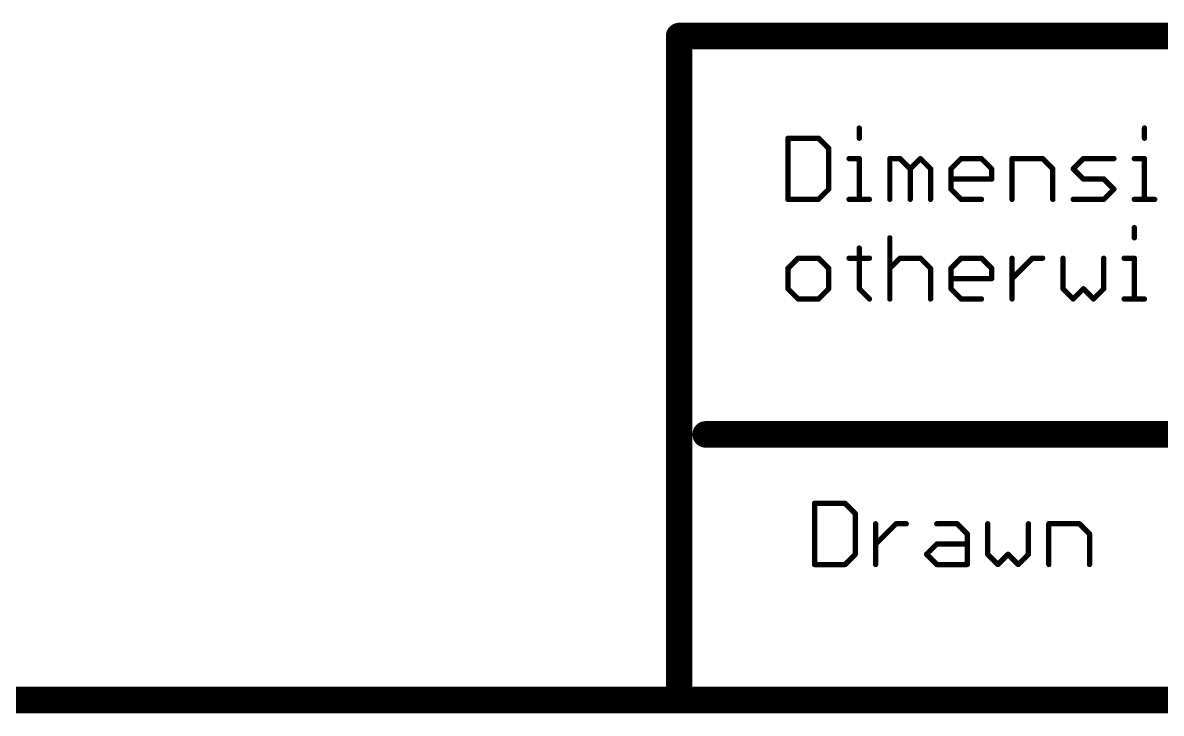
# Model space of a CAD drawing. Extents: x -1.41 to 8.41, y -3.01 to 3.01.
# Drawn here: x 3.506 to 4.363, y -3.01 to -2.49 of the extents above; entities that cross this region are included whole.
import ezdxf

# ---------------------------------------------------------------- set-up
doc = ezdxf.new("R2010")
doc.units = 0
doc.layers.add('52', color=253, linetype='CONTINUOUS')

msp = doc.modelspace()

# ---------------------------------------------------------------- linework, layer by layer
at = {"layer": '52'}
for points, const_width in [([(5.8, -2.5), (4, -2.5)], 0.02), ([(4, -2.5), (4, -3)], 0.02), ([(4.135712, -2.569288), (4.135712, -2.576961)], 0.004), ([(4.350562, -2.569288), (4.350562, -2.576961)], 0.004), ([(4.082, -2.576961), (4.082, -2.623)], 0.004), ([(4.10502, -2.576961), (4.082, -2.576961)], 0.004), ([(4.112693, -2.584634), (4.10502, -2.576961)], 0.004), ([(4.112693, -2.615327), (4.112693, -2.584634)], 0.004), ([(4.128039, -2.592307), (4.135712, -2.592307)], 0.004), ([(4.135712, -2.592307), (4.135712, -2.623)], 0.004), ([(4.158732, -2.623), (4.158732, -2.592307)], 0.004), ([(4.158732, -2.592307), (4.166405, -2.592307)], 0.004), ([(4.166405, -2.592307), (4.174078, -2.59998)], 0.004), ([(4.174078, -2.59998), (4.181752, -2.592307)], 0.004), ([(4.174078, -2.59998), (4.174078, -2.623)], 0.004), ([(4.181752, -2.592307), (4.189425, -2.59998)], 0.004), ([(4.189425, -2.59998), (4.189425, -2.623)], 0.004), ([(4.204771, -2.59998), (4.212444, -2.592307)], 0.004), ([(4.204771, -2.615327), (4.204771, -2.59998)], 0.004), ([(4.212444, -2.592307), (4.227791, -2.592307)], 0.004), ([(4.227791, -2.592307), (4.235464, -2.59998)], 0.004), ([(4.235464, -2.59998), (4.235464, -2.607654)], 0.004), ([(4.250811, -2.623), (4.250811, -2.592307)], 0.004), ([(4.250811, -2.592307), (4.27383, -2.592307)], 0.004), ([(4.27383, -2.592307), (4.281503, -2.59998)], 0.004), ([(4.281503, -2.59998), (4.281503, -2.623)], 0.004), ([(4.29685, -2.59998), (4.304523, -2.592307)], 0.004), ([(4.304523, -2.607654), (4.29685, -2.59998)], 0.004), ([(4.304523, -2.592307), (4.327543, -2.592307)], 0.004), ([(4.342889, -2.592307), (4.350562, -2.592307)], 0.004), ([(4.350562, -2.592307), (4.350562, -2.623)], 0.004), ([(4.235464, -2.607654), (4.204771, -2.607654)], 0.004), ([(4.319869, -2.607654), (4.304523, -2.607654)], 0.004), ([(4.327543, -2.615327), (4.319869, -2.607654)], 0.004), ([(4.10502, -2.623), (4.112693, -2.615327)], 0.004), ([(4.212444, -2.623), (4.204771, -2.615327)], 0.004), ([(4.319869, -2.623), (4.327543, -2.615327)], 0.004), ([(4.082, -2.623), (4.10502, -2.623)], 0.004), ([(4.128039, -2.623), (4.143386, -2.623)], 0.004), ([(4.227791, -2.623), (4.212444, -2.623)], 0.004), ([(4.29685, -2.623), (4.319869, -2.623)], 0.004), ([(4.342889, -2.623), (4.358235, -2.623)], 0.004), ([(4.158732, -2.651961), (4.158732, -2.698)], 0.004), ([(4.342889, -2.644288), (4.342889, -2.651961)], 0.004), ([(4.135712, -2.659634), (4.135712, -2.690327)], 0.004), ([(4.089673, -2.667307), (4.082, -2.67498)], 0.004), ([(4.10502, -2.667307), (4.089673, -2.667307)], 0.004), ([(4.112693, -2.67498), (4.10502, -2.667307)], 0.004), ([(4.128039, -2.667307), (4.143386, -2.667307)], 0.004), ([(4.158732, -2.67498), (4.166405, -2.667307)], 0.004), ([(4.166405, -2.667307), (4.181752, -2.667307)], 0.004), ([(4.181752, -2.667307), (4.189425, -2.67498)], 0.004), ([(4.204771, -2.67498), (4.212444, -2.667307)], 0.004), ([(4.212444, -2.667307), (4.227791, -2.667307)], 0.004), ([(4.227791, -2.667307), (4.235464, -2.67498)], 0.004), ([(4.250811, -2.698), (4.250811, -2.667307)], 0.004), ([(4.250811, -2.682654), (4.266157, -2.667307)], 0.004), ([(4.266157, -2.667307), (4.27383, -2.667307)], 0.004), ([(4.289177, -2.667307), (4.289177, -2.690327)], 0.004), ([(4.319869, -2.690327), (4.319869, -2.667307)], 0.004), ([(4.335216, -2.667307), (4.342889, -2.667307)], 0.004), ([(4.342889, -2.667307), (4.342889, -2.698)], 0.004), ([(4.082, -2.67498), (4.082, -2.690327)], 0.004), ([(4.112693, -2.690327), (4.112693, -2.67498)], 0.004), ([(4.189425, -2.67498), (4.189425, -2.698)], 0.004), ([(4.204771, -2.690327), (4.204771, -2.67498)], 0.004), ([(4.235464, -2.67498), (4.235464, -2.682654)], 0.004), ([(4.235464, -2.682654), (4.204771, -2.682654)], 0.004), ([(4.082, -2.690327), (4.089673, -2.698)], 0.004), ([(4.10502, -2.698), (4.112693, -2.690327)], 0.004), ([(4.135712, -2.690327), (4.143386, -2.698)], 0.004), ([(4.212444, -2.698), (4.204771, -2.690327)], 0.004), ([(4.289177, -2.690327), (4.29685, -2.698)], 0.004), ([(4.29685, -2.698), (4.304523, -2.690327)], 0.004), ([(4.304523, -2.690327), (4.312196, -2.698)], 0.004), ([(4.312196, -2.698), (4.319869, -2.690327)], 0.004), ([(4.089673, -2.698), (4.10502, -2.698)], 0.004), ([(4.227791, -2.698), (4.212444, -2.698)], 0.004), ([(4.335216, -2.698), (4.350562, -2.698)], 0.004), ([(4.02, -2.8), (5.8, -2.8)], 0.02), ([(4.102, -2.851961), (4.102, -2.898)], 0.004), ([(4.12502, -2.851961), (4.102, -2.851961)], 0.004), ([(4.132693, -2.859634), (4.12502, -2.851961)], 0.004), ([(4.132693, -2.890327), (4.132693, -2.859634)], 0.004), ([(4.148039, -2.898), (4.148039, -2.867307)], 0.004), ([(4.148039, -2.882654), (4.163386, -2.867307)], 0.004), ([(4.163386, -2.867307), (4.171059, -2.867307)], 0.004), ([(4.194078, -2.867307), (4.209425, -2.867307)], 0.004), ([(4.209425, -2.867307), (4.217098, -2.87498)], 0.004), ([(4.217098, -2.87498), (4.217098, -2.898)], 0.004), ([(4.232445, -2.867307), (4.232445, -2.890327)], 0.004), ([(4.263137, -2.890327), (4.263137, -2.867307)], 0.004), ([(4.278484, -2.898), (4.278484, -2.867307)], 0.004), ([(4.278484, -2.867307), (4.301503, -2.867307)], 0.004), ([(4.301503, -2.867307), (4.309177, -2.87498)], 0.004), ([(4.309177, -2.87498), (4.309177, -2.898)], 0.004), ([(4.186405, -2.890327), (4.194078, -2.882654)], 0.004), ([(4.194078, -2.882654), (4.217098, -2.882654)], 0.004), ([(4.12502, -2.898), (4.132693, -2.890327)], 0.004), ([(4.194078, -2.898), (4.186405, -2.890327)], 0.004), ([(4.232445, -2.890327), (4.240118, -2.898)], 0.004), ([(4.240118, -2.898), (4.247791, -2.890327)], 0.004), ([(4.247791, -2.890327), (4.255464, -2.898)], 0.004), ([(4.255464, -2.898), (4.263137, -2.890327)], 0.004), ([(4.102, -2.898), (4.12502, -2.898)], 0.004), ([(4.217098, -2.898), (4.194078, -2.898)], 0.004), ([(-1.4, -3), (4, -3)], 0.02), ([(4, -3), (5.8, -3)], 0.02)]:
    msp.add_lwpolyline(points, dxfattribs=dict(at, const_width=const_width))
for points, const_width in [([(4, -2.495, 1), (4, -2.505)], 0.01), ([(4.005, -2.5, 1), (3.995, -2.5)], 0.01), ([(4.136712, -2.569288, 1), (4.134712, -2.569288)], 0.002), ([(4.351562, -2.569288, 1), (4.349562, -2.569288)], 0.002), ([(4.083, -2.576961, 1), (4.081, -2.576961)], 0.002), ([(4.082, -2.575961, 1), (4.082, -2.577961)], 0.002), ([(4.105727, -2.576254, 1), (4.104312, -2.577668)], 0.002), ([(4.10502, -2.577961, 1), (4.10502, -2.575961)], 0.002), ([(4.134712, -2.576961, 1), (4.136712, -2.576961)], 0.002), ([(4.349562, -2.576961, 1), (4.351562, -2.576961)], 0.002), ([(4.113693, -2.584634, 1), (4.111693, -2.584634)], 0.002), ([(4.111986, -2.585341, 1), (4.1134, -2.583927)], 0.002), ([(4.128039, -2.591307, 1), (4.128039, -2.593307)], 0.002), ([(4.136712, -2.592307, 1), (4.134712, -2.592307)], 0.002), ([(4.135712, -2.593307, 1), (4.135712, -2.591307)], 0.002), ([(4.159732, -2.592307, 1), (4.157732, -2.592307)], 0.002), ([(4.158732, -2.591307, 1), (4.158732, -2.593307)], 0.002), ([(4.167112, -2.5916, 1), (4.165698, -2.593014)], 0.002), ([(4.166405, -2.593307, 1), (4.166405, -2.591307)], 0.002), ([(4.175078, -2.59998, 1), (4.173078, -2.59998)], 0.002), ([(4.173371, -2.599273, 1), (4.174785, -2.600688)], 0.002), ([(4.173371, -2.600688, 1), (4.174785, -2.599273)], 0.002), ([(4.182459, -2.5916, 1), (4.181044, -2.593014)], 0.002), ([(4.182459, -2.593014, 1), (4.181044, -2.5916)], 0.002), ([(4.190425, -2.59998, 1), (4.188425, -2.59998)], 0.002), ([(4.188718, -2.600688, 1), (4.190132, -2.599273)], 0.002), ([(4.205771, -2.59998, 1), (4.203771, -2.59998)], 0.002), ([(4.204064, -2.599273, 1), (4.205478, -2.600688)], 0.002), ([(4.212444, -2.591307, 1), (4.212444, -2.593307)], 0.002), ([(4.213152, -2.593014, 1), (4.211737, -2.5916)], 0.002), ([(4.228498, -2.5916, 1), (4.227084, -2.593014)], 0.002), ([(4.227791, -2.593307, 1), (4.227791, -2.591307)], 0.002), ([(4.236464, -2.59998, 1), (4.234464, -2.59998)], 0.002), ([(4.234757, -2.600688, 1), (4.236171, -2.599273)], 0.002), ([(4.251811, -2.592307, 1), (4.249811, -2.592307)], 0.002), ([(4.250811, -2.591307, 1), (4.250811, -2.593307)], 0.002), ([(4.274537, -2.5916, 1), (4.273123, -2.593014)], 0.002), ([(4.27383, -2.593307, 1), (4.27383, -2.591307)], 0.002), ([(4.282503, -2.59998, 1), (4.280503, -2.59998)], 0.002), ([(4.280796, -2.600688, 1), (4.28221, -2.599273)], 0.002), ([(4.297557, -2.599273, 1), (4.296143, -2.600688)], 0.002), ([(4.296143, -2.599273, 1), (4.297557, -2.600688)], 0.002), ([(4.304523, -2.591307, 1), (4.304523, -2.593307)], 0.002), ([(4.30523, -2.593014, 1), (4.303816, -2.5916)], 0.002), ([(4.327543, -2.593307, 1), (4.327543, -2.591307)], 0.002), ([(4.342889, -2.591307, 1), (4.342889, -2.593307)], 0.002), ([(4.351562, -2.592307, 1), (4.349562, -2.592307)], 0.002), ([(4.350562, -2.593307, 1), (4.350562, -2.591307)], 0.002), ([(4.204771, -2.606654, 1), (4.204771, -2.608654)], 0.002), ([(4.234464, -2.607654, 1), (4.236464, -2.607654)], 0.002), ([(4.235464, -2.608654, 1), (4.235464, -2.606654)], 0.002), ([(4.304523, -2.606654, 1), (4.304523, -2.608654)], 0.002), ([(4.303816, -2.608361, 1), (4.30523, -2.606947)], 0.002), ([(4.320576, -2.606947, 1), (4.319162, -2.608361)], 0.002), ([(4.319869, -2.608654, 1), (4.319869, -2.606654)], 0.002), ([(4.111693, -2.615327, 1), (4.113693, -2.615327)], 0.002), ([(4.1134, -2.616034, 1), (4.111986, -2.61462)], 0.002), ([(4.205478, -2.61462, 1), (4.204064, -2.616034)], 0.002), ([(4.203771, -2.615327, 1), (4.205771, -2.615327)], 0.002), ([(4.32825, -2.616034, 1), (4.326835, -2.61462)], 0.002), ([(4.326835, -2.616034, 1), (4.32825, -2.61462)], 0.002), ([(4.082, -2.622, 1), (4.082, -2.624)], 0.002), ([(4.081, -2.623, 1), (4.083, -2.623)], 0.002), ([(4.104312, -2.622293, 1), (4.105727, -2.623707)], 0.002), ([(4.10502, -2.624, 1), (4.10502, -2.622)], 0.002), ([(4.128039, -2.622, 1), (4.128039, -2.624)], 0.002), ([(4.134712, -2.623, 1), (4.136712, -2.623)], 0.002), ([(4.143386, -2.624, 1), (4.143386, -2.622)], 0.002), ([(4.157732, -2.623, 1), (4.159732, -2.623)], 0.002), ([(4.173078, -2.623, 1), (4.175078, -2.623)], 0.002), ([(4.188425, -2.623, 1), (4.190425, -2.623)], 0.002), ([(4.212444, -2.622, 1), (4.212444, -2.624)], 0.002), ([(4.211737, -2.623707, 1), (4.213151, -2.622293)], 0.002), ([(4.227791, -2.624, 1), (4.227791, -2.622)], 0.002), ([(4.249811, -2.623, 1), (4.251811, -2.623)], 0.002), ([(4.280503, -2.623, 1), (4.282503, -2.623)], 0.002), ([(4.29685, -2.622, 1), (4.29685, -2.624)], 0.002), ([(4.319162, -2.622293, 1), (4.320576, -2.623707)], 0.002), ([(4.319869, -2.624, 1), (4.319869, -2.622)], 0.002), ([(4.342889, -2.622, 1), (4.342889, -2.624)], 0.002), ([(4.349562, -2.623, 1), (4.351562, -2.623)], 0.002), ([(4.358235, -2.624, 1), (4.358235, -2.622)], 0.002), ([(4.159732, -2.651961, 1), (4.157732, -2.651961)], 0.002), ([(4.343889, -2.644288, 1), (4.341889, -2.644288)], 0.002), ([(4.136712, -2.659634, 1), (4.134712, -2.659634)], 0.002), ([(4.341889, -2.651961, 1), (4.343889, -2.651961)], 0.002), ([(4.089673, -2.666307, 1), (4.089673, -2.668307)], 0.002), ([(4.09038, -2.668014, 1), (4.088966, -2.6666)], 0.002), ([(4.105727, -2.6666, 1), (4.104312, -2.668014)], 0.002), ([(4.10502, -2.668307, 1), (4.10502, -2.666307)], 0.002), ([(4.128039, -2.666307, 1), (4.128039, -2.668307)], 0.002), ([(4.143386, -2.668307, 1), (4.143386, -2.666307)], 0.002), ([(4.166405, -2.666307, 1), (4.166405, -2.668307)], 0.002), ([(4.167112, -2.668014, 1), (4.165698, -2.6666)], 0.002), ([(4.182459, -2.6666, 1), (4.181044, -2.668014)], 0.002), ([(4.181752, -2.668307, 1), (4.181752, -2.666307)], 0.002), ([(4.212444, -2.666307, 1), (4.212444, -2.668307)], 0.002), ([(4.213152, -2.668014, 1), (4.211737, -2.6666)], 0.002), ([(4.228498, -2.6666, 1), (4.227084, -2.668014)], 0.002), ([(4.227791, -2.668307, 1), (4.227791, -2.666307)], 0.002), ([(4.251811, -2.667307, 1), (4.249811, -2.667307)], 0.002), ([(4.266157, -2.666307, 1), (4.266157, -2.668307)], 0.002), ([(4.266864, -2.668014, 1), (4.26545, -2.6666)], 0.002), ([(4.27383, -2.668307, 1), (4.27383, -2.666307)], 0.002), ([(4.290177, -2.667307, 1), (4.288177, -2.667307)], 0.002), ([(4.320869, -2.667307, 1), (4.318869, -2.667307)], 0.002), ([(4.335216, -2.666307, 1), (4.335216, -2.668307)], 0.002), ([(4.343889, -2.667307, 1), (4.341889, -2.667307)], 0.002), ([(4.342889, -2.668307, 1), (4.342889, -2.666307)], 0.002), ([(4.083, -2.67498, 1), (4.081, -2.67498)], 0.002), ([(4.081293, -2.674273, 1), (4.082707, -2.675688)], 0.002), ([(4.113693, -2.67498, 1), (4.111693, -2.67498)], 0.002), ([(4.111986, -2.675688, 1), (4.1134, -2.674273)], 0.002), ([(4.158025, -2.674273, 1), (4.159439, -2.675688)], 0.002), ([(4.190425, -2.67498, 1), (4.188425, -2.67498)], 0.002), ([(4.188718, -2.675688, 1), (4.190132, -2.674273)], 0.002), ([(4.205771, -2.67498, 1), (4.203771, -2.67498)], 0.002), ([(4.204064, -2.674273, 1), (4.205478, -2.675688)], 0.002), ([(4.236464, -2.67498, 1), (4.234464, -2.67498)], 0.002), ([(4.234757, -2.675688, 1), (4.236171, -2.674273)], 0.002), ([(4.204771, -2.681654, 1), (4.204771, -2.683654)], 0.002), ([(4.234464, -2.682654, 1), (4.236464, -2.682654)], 0.002), ([(4.235464, -2.683654, 1), (4.235464, -2.681654)], 0.002), ([(4.250103, -2.681947, 1), (4.251518, -2.683361)], 0.002), ([(4.082707, -2.68962, 1), (4.081293, -2.691034)], 0.002), ([(4.081, -2.690327, 1), (4.083, -2.690327)], 0.002), ([(4.111693, -2.690327, 1), (4.113693, -2.690327)], 0.002), ([(4.1134, -2.691034, 1), (4.111986, -2.68962)], 0.002), ([(4.136419, -2.68962, 1), (4.135005, -2.691034)], 0.002), ([(4.134712, -2.690327, 1), (4.136712, -2.690327)], 0.002), ([(4.205478, -2.68962, 1), (4.204064, -2.691034)], 0.002), ([(4.203771, -2.690327, 1), (4.205771, -2.690327)], 0.002), ([(4.289884, -2.68962, 1), (4.288469, -2.691034)], 0.002), ([(4.288177, -2.690327, 1), (4.290177, -2.690327)], 0.002), ([(4.30523, -2.68962, 1), (4.303816, -2.691034)], 0.002), ([(4.30523, -2.691034, 1), (4.303816, -2.68962)], 0.002), ([(4.318869, -2.690327, 1), (4.320869, -2.690327)], 0.002), ([(4.320576, -2.691034, 1), (4.319162, -2.68962)], 0.002), ([(4.089673, -2.697, 1), (4.089673, -2.699)], 0.002), ([(4.088966, -2.698707, 1), (4.09038, -2.697293)], 0.002), ([(4.104312, -2.697293, 1), (4.105727, -2.698707)], 0.002), ([(4.10502, -2.699, 1), (4.10502, -2.697)], 0.002), ([(4.142678, -2.698707, 1), (4.144093, -2.697293)], 0.002), ([(4.157732, -2.698, 1), (4.159732, -2.698)], 0.002), ([(4.188425, -2.698, 1), (4.190425, -2.698)], 0.002), ([(4.212444, -2.697, 1), (4.212444, -2.699)], 0.002), ([(4.211737, -2.698707, 1), (4.213151, -2.697293)], 0.002), ([(4.227791, -2.699, 1), (4.227791, -2.697)], 0.002), ([(4.249811, -2.698, 1), (4.251811, -2.698)], 0.002), ([(4.296143, -2.697293, 1), (4.297557, -2.698707)], 0.002), ([(4.296143, -2.698707, 1), (4.297557, -2.697293)], 0.002), ([(4.311489, -2.697293, 1), (4.312903, -2.698707)], 0.002), ([(4.311489, -2.698707, 1), (4.312903, -2.697293)], 0.002), ([(4.335216, -2.697, 1), (4.335216, -2.699)], 0.002), ([(4.341889, -2.698, 1), (4.343889, -2.698)], 0.002), ([(4.350562, -2.699, 1), (4.350562, -2.697)], 0.002), ([(4.02, -2.795, 1), (4.02, -2.805)], 0.01), ([(4.103, -2.851961, 1), (4.101, -2.851961)], 0.002), ([(4.102, -2.850961, 1), (4.102, -2.852961)], 0.002), ([(4.125727, -2.851254, 1), (4.124312, -2.852668)], 0.002), ([(4.12502, -2.852961, 1), (4.12502, -2.850961)], 0.002), ([(4.133693, -2.859634, 1), (4.131693, -2.859634)], 0.002), ([(4.131986, -2.860341, 1), (4.1334, -2.858927)], 0.002), ([(4.149039, -2.867307, 1), (4.147039, -2.867307)], 0.002), ([(4.163386, -2.866307, 1), (4.163386, -2.868307)], 0.002), ([(4.164093, -2.868014, 1), (4.162678, -2.8666)], 0.002), ([(4.171059, -2.868307, 1), (4.171059, -2.866307)], 0.002), ([(4.194078, -2.866307, 1), (4.194078, -2.868307)], 0.002), ([(4.210132, -2.8666, 1), (4.208718, -2.868014)], 0.002), ([(4.209425, -2.868307, 1), (4.209425, -2.866307)], 0.002), ([(4.218098, -2.87498, 1), (4.216098, -2.87498)], 0.002), ([(4.233445, -2.867307, 1), (4.231445, -2.867307)], 0.002), ([(4.264137, -2.867307, 1), (4.262137, -2.867307)], 0.002), ([(4.279484, -2.867307, 1), (4.277484, -2.867307)], 0.002), ([(4.278484, -2.866307, 1), (4.278484, -2.868307)], 0.002), ([(4.30221, -2.8666, 1), (4.300796, -2.868014)], 0.002), ([(4.301503, -2.868307, 1), (4.301503, -2.866307)], 0.002), ([(4.310177, -2.87498, 1), (4.308177, -2.87498)], 0.002), ([(4.147332, -2.881947, 1), (4.148746, -2.883361)], 0.002), ([(4.194078, -2.881654, 1), (4.194078, -2.883654)], 0.002), ([(4.194785, -2.883361, 1), (4.193371, -2.881947)], 0.002), ([(4.216391, -2.875688, 1), (4.217805, -2.874273)], 0.002), ([(4.217098, -2.883654, 1), (4.217098, -2.881654)], 0.002), ([(4.308469, -2.875688, 1), (4.309884, -2.874273)], 0.002), ([(4.131693, -2.890327, 1), (4.133693, -2.890327)], 0.002), ([(4.1334, -2.891034, 1), (4.131986, -2.88962)], 0.002), ([(4.187112, -2.88962, 1), (4.185698, -2.891034)], 0.002), ([(4.185698, -2.88962, 1), (4.187112, -2.891034)], 0.002), ([(4.233152, -2.88962, 1), (4.231737, -2.891034)], 0.002), ([(4.231445, -2.890327, 1), (4.233445, -2.890327)], 0.002), ([(4.248498, -2.88962, 1), (4.247084, -2.891034)], 0.002), ([(4.248498, -2.891034, 1), (4.247084, -2.88962)], 0.002), ([(4.262137, -2.890327, 1), (4.264137, -2.890327)], 0.002), ([(4.263844, -2.891034, 1), (4.26243, -2.88962)], 0.002), ([(4.102, -2.897, 1), (4.102, -2.899)], 0.002), ([(4.101, -2.898, 1), (4.103, -2.898)], 0.002), ([(4.124312, -2.897293, 1), (4.125727, -2.898707)], 0.002), ([(4.12502, -2.899, 1), (4.12502, -2.897)], 0.002), ([(4.147039, -2.898, 1), (4.149039, -2.898)], 0.002), ([(4.194078, -2.897, 1), (4.194078, -2.899)], 0.002), ([(4.193371, -2.898707, 1), (4.194785, -2.897293)], 0.002), ([(4.216098, -2.898, 1), (4.218098, -2.898)], 0.002), ([(4.217098, -2.899, 1), (4.217098, -2.897)], 0.002), ([(4.239411, -2.897293, 1), (4.240825, -2.898707)], 0.002), ([(4.239411, -2.898707, 1), (4.240825, -2.897293)], 0.002), ([(4.254757, -2.897293, 1), (4.256171, -2.898707)], 0.002), ([(4.254757, -2.898707, 1), (4.256171, -2.897293)], 0.002), ([(4.277484, -2.898, 1), (4.279484, -2.898)], 0.002), ([(4.308177, -2.898, 1), (4.310177, -2.898)], 0.002), ([(4, -2.995, 1), (4, -3.005)], 0.01), ([(4, -3.005, 1), (4, -2.995)], 0.01), ([(3.995, -3, 1), (4.005, -3)], 0.01)]:
    msp.add_lwpolyline(points, format="xyb", dxfattribs=dict(at, const_width=const_width))

doc.saveas('drawing.dxf')
